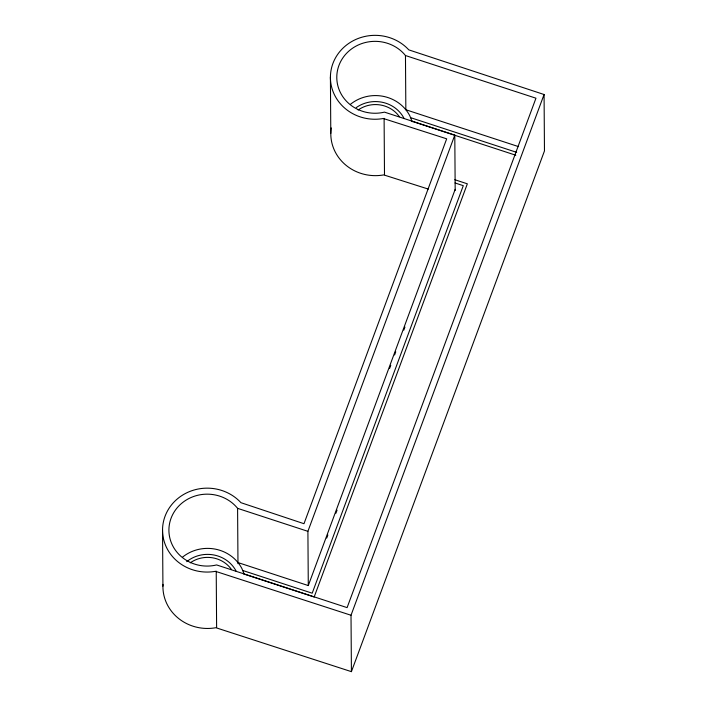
<?xml version="1.0" encoding="UTF-8"?>
<svg xmlns="http://www.w3.org/2000/svg" width="707" height="707" viewBox="0 0 707 707"><rect width="100%" height="100%" fill="white"/><g stroke="black" fill="none" stroke-linecap="round" stroke-linejoin="round"><path stroke-width="1.06" d="M307.907 531.337L454.795 135.125L384.484 112.13L382.169 112.616A38.24 35.96 -0.4 0 1 346.068 100.809L344.495 98.98A38.24 35.96 -0.4 0 1 365.431 42.5L367.87 41.987A38.24 35.96 -0.4 0 1 403.98 53.794L405.465 55.526L535.959 98.202L347.102 607.622L216.607 564.937L214.301 565.432A38.24 35.96 -0.4 0 1 171.041 518.302A38.24 35.96 -0.4 0 1 236.103 506.61L237.587 508.342L307.907 531.337L308.287 585.564L237.967 562.569M308.287 585.564L455.175 189.352M326.705 538.08L327.862 534.978M335.913 513.255L337.062 510.154M389.61 368.427L390.759 365.325M394.594 354.976L395.743 351.874M403.794 330.151L404.943 327.041M351.017 615.249L544.072 94.517L408.805 49.87A44.612 41.952 -0.4 0 0 366.677 36.092L363.831 36.702A44.612 41.952 -0.4 0 0 339.404 102.595L341.234 104.724A44.612 41.952 -0.4 0 0 383.362 118.502L446.683 138.819L303.983 523.71L240.937 502.686A44.612 41.952 -0.4 0 0 165.023 516.331A44.612 41.952 -0.4 0 0 215.485 571.318L351.017 615.249L351.414 671.65L215.882 627.719A44.612 41.952 -0.4 0 1 162.981 584.371M351.414 671.65L544.47 150.918L544.072 94.517M428.301 189.078L383.76 174.903A44.612 41.952 -0.4 0 1 341.631 161.125L339.793 158.995A44.612 41.952 -0.4 0 1 331.23 127.914M405.465 55.526L405.845 109.753L518.584 146.632M410.687 117.689L516.676 152.35M412.048 121.304L515.783 155.231M454.813 179.719L467.345 183.82L314.164 597.008L244.171 574.119M455.008 182.954L463.288 185.667L312.202 593.2L242.819 570.505M412.181 121.728L409.83 115.868A38.24 35.96 -0.4 0 0 368.25 96.214L365.811 96.735A38.24 35.96 -0.4 0 0 350.425 104.327M244.304 574.544L241.962 568.684A38.24 35.96 -0.4 0 0 238.056 562.666L236.483 560.837A38.24 35.96 -0.4 0 0 182.547 557.134M454.795 135.125L455.184 190.439M384.104 118.352L384.493 174.753M330.408 76.992L330.796 133.393M237.587 508.342L237.976 563.656M216.227 571.159L216.616 627.56M162.53 529.799L162.928 586.2M190.254 562.834A28.678 26.963 -0.4 0 1 231.498 569.533M186.71 561.667A31.868 29.959 -0.4 0 1 236.218 571.291M358.131 110.018A28.678 26.963 -0.4 0 1 399.375 116.717M356.213 107.623A31.868 29.959 -0.4 0 1 404.095 118.476"/></g></svg>
